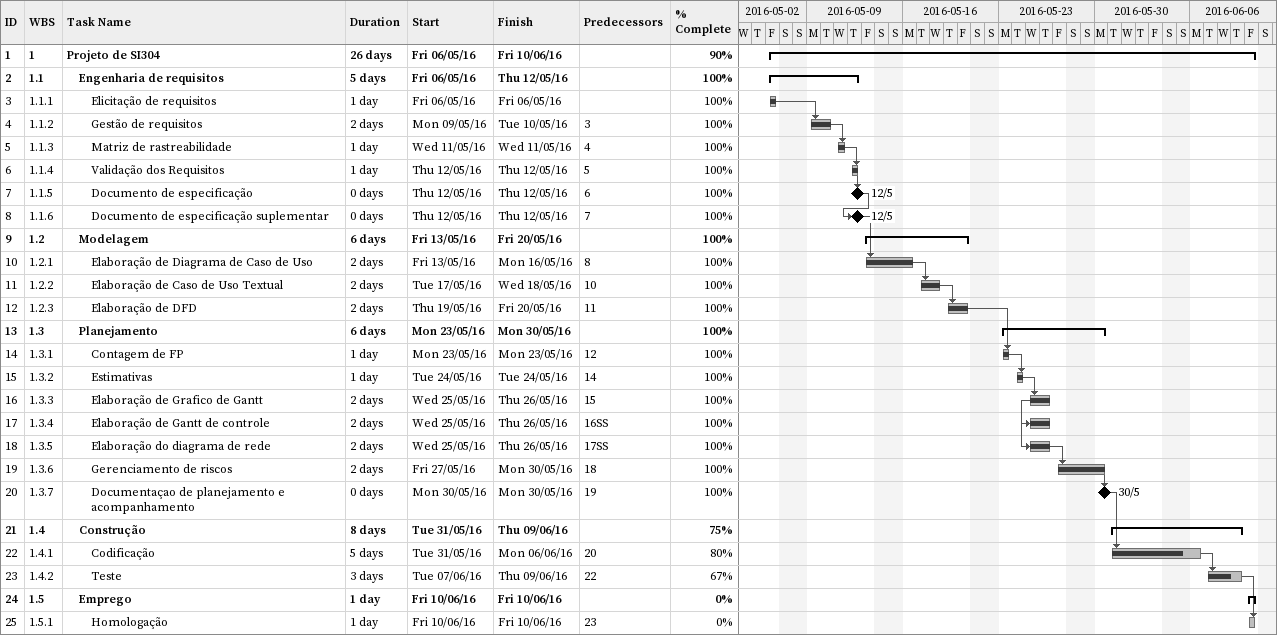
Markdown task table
| ID | WBS | Task | Duration | Start | Finish | Predecessors | % complete |
|---|---|---|---|---|---|---|---|
| 1 | 1 | **Projeto de SI304** | 26d | 2016-05-06 | 2016-06-10 |  | 90 |
| 2 | 1.1 | **Engenharia de requisitos** | 5d | 2016-05-06 | 2016-05-12 |  | 100 |
| 3 | 1.1.1 | Elicitação de requisitos | 1d | 2016-05-06 | 2016-05-06 |  | 100 |
| 4 | 1.1.2 | Gestão de requisitos | 2d | 2016-05-09 | 2016-05-10 | 3 | 100 |
| 5 | 1.1.3 | Matriz de rastreabilidade | 1d | 2016-05-11 | 2016-05-11 | 4 | 100 |
| 6 | 1.1.4 | Validação dos Requisitos | 1d | 2016-05-12 | 2016-05-12 | 5 | 100 |
| 7 | 1.1.5 | Documento de especificação | 0d | 2016-05-12 | 2016-05-12 | 6 | 100 |
| 8 | 1.1.6 | Documento de especificação suplementar | 0d | 2016-05-12 | 2016-05-12 | 7 | 100 |
| 9 | 1.2 | **Modelagem** | 6d | 2016-05-13 | 2016-05-20 |  | 100 |
| 10 | 1.2.1 | Elaboração de Diagrama de Caso de Uso | 2d | 2016-05-13 | 2016-05-16 | 8 | 100 |
| 11 | 1.2.2 | Elaboração de Caso de Uso Textual | 2d | 2016-05-17 | 2016-05-18 | 10 | 100 |
| 12 | 1.2.3 | Elaboração de DFD | 2d | 2016-05-19 | 2016-05-20 | 11 | 100 |
| 13 | 1.3 | **Planejamento** | 6d | 2016-05-23 | 2016-05-30 |  | 100 |
| 14 | 1.3.1 | Contagem de FP | 1d | 2016-05-23 | 2016-05-23 | 12 | 100 |
| 15 | 1.3.2 | Estimativas | 1d | 2016-05-24 | 2016-05-24 | 14 | 100 |
| 16 | 1.3.3 | Elaboração de Grafico de Gantt | 2d | 2016-05-25 | 2016-05-26 | 15 | 100 |
| 17 | 1.3.4 | Elaboração de Gantt de controle | 2d | 2016-05-25 | 2016-05-26 | 16SS | 100 |
| 18 | 1.3.5 | Elaboração do diagrama de rede | 2d | 2016-05-25 | 2016-05-26 | 17SS | 100 |
| 19 | 1.3.6 | Gerenciamento de riscos | 2d | 2016-05-27 | 2016-05-30 | 18 | 100 |
| 20 | 1.3.7 | Documentaçao de planejamento e acompanhamento | 0d | 2016-05-30 | 2016-05-30 | 19 | 100 |
| 21 | 1.4 | **Construção** | 8d | 2016-05-31 | 2016-06-09 |  | 75 |
| 22 | 1.4.1 | Codificação | 5d | 2016-05-31 | 2016-06-06 | 20 | 80 |
| 23 | 1.4.2 | Teste | 3d | 2016-06-07 | 2016-06-09 | 22 | 67 |
| 24 | 1.5 | **Emprego** | 1d | 2016-06-10 | 2016-06-10 |  | 0 |
| 25 | 1.5.1 | Homologação | 1d | 2016-06-10 | 2016-06-10 | 23 | 0 |
